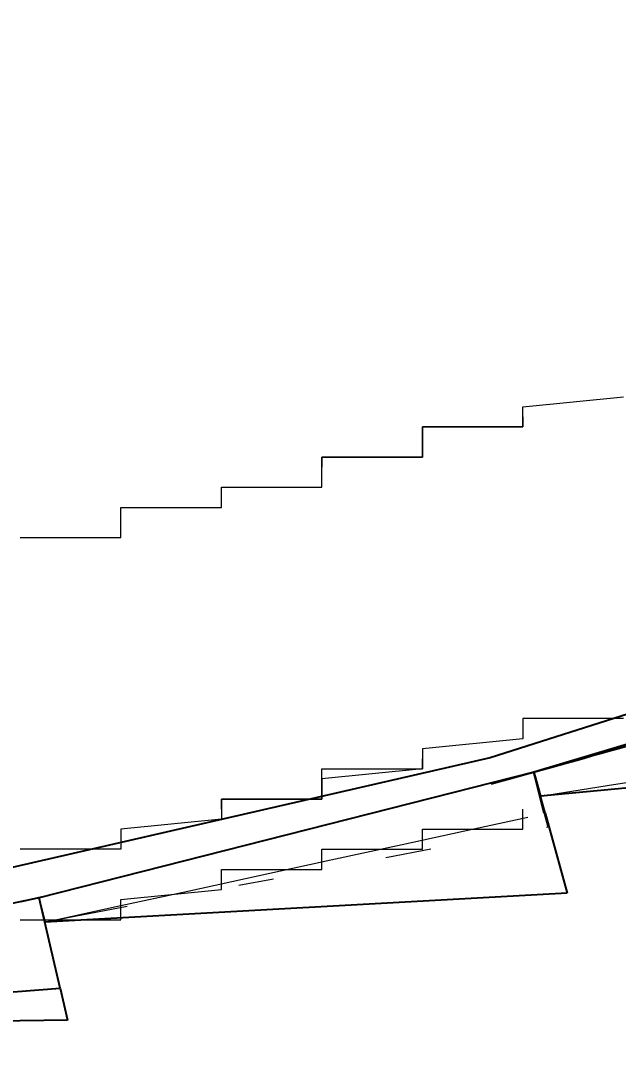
# Model space of a CAD drawing. Header units: millimetres. Extents: x -174040 to 151923, y -227569 to 142020.
# Drawn here: x -117278 to -116684, y -1966 to -947 of the extents above; entities that cross this region are included whole.
import ezdxf

# ---------------------------------------------------------------- set-up
doc = ezdxf.new("R2010")
doc.units = ezdxf.units.MM
doc.header["$LTSCALE"] = 5
doc.linetypes.add('E-RG-1F$0$$0$DOTE', pattern=[2.42, 2, -0.2, 0.02, -0.2])
for name, color, linetype in [('00外装饰面', 21, 'Continuous'), ('A—楼梯、电梯、栏杆', 50, 'Continuous'), ('A—轴线、尺寸', 1, 'Continuous'), ('E1-RI-3F$0$J-DOTE轴线', 1, 'Continuous'), ('轴线100', 1, 'Continuous')]:
    doc.layers.add(name, color=color, linetype=linetype)
doc.layers.add('E1-RI-3F$0$A-GLAZ', color=6, linetype='Continuous', lineweight=5)
doc.styles.add('ARIAL', font='arial.ttf')
doc.dimstyles.new('200', dxfattribs={"dimscale": 200, "dimtxt": 2.5, "dimasz": 2, "dimexe": 1, "dimexo": 1, "dimgap": 0.8, "dimtad": 1, "dimdec": 0, "dimdsep": 46, "dimtxsty": 'ARIAL', "dimblk1": 'ARCHTICK', "dimblk2": 'ARCHTICK', "dimsah": 1, "dimcen": -0.9, "dimdle": 1, "dimclrd": 256, "dimclre": 256, "dimclrt": 40, "dimaunit": 1, "dimadec": 0, "dimazin": 0, "dimtfac": 0.35, "dimtdec": 0, "dimtix": 1, "dimtmove": 2, "dimatfit": 3, "dimldrblk": 'ARCHTICK', "dimfxl": 0, "dimtvp": 0.8, "dimtolj": 1, "dimtzin": 0, "dimarcsym": 0})

# ---------------------------------------------------------------- blocks, each defined once
blk = doc.blocks.new('_ArchTick')
at = {"color": 0, "linetype": 'ByBlock', "const_width": 0.15}
blk.add_lwpolyline([(-0.5, -0.5), (0.5, 0.5)], dxfattribs=at)
blk = doc.blocks.new('*D205')
at = {"layer": 'A—轴线、尺寸', "linetype": 'ByBlock', "lineweight": -2}
for p, q in [((-113662.2, 3512.5), (-111806.5, -5253.4)), ((-120663.7, 2786.6), (-118654.8, -6703.1)), ((-111652.3, -5016.3), (-116518.8, -6046.5)), ((-118891.9, -6548.8), (-118287, -6420.8))]:
    blk.add_line(p, q, dxfattribs=at)
at = {"layer": 'Defpoints', "color": 0, "linetype": 'ByBlock'}
for p in [(-113703.6, 3708.2), (-120705.1, 2982.3), (-111848, -5057.7)]:
    blk.add_point(p, dxfattribs=at)
at = {"layer": 'A—轴线、尺寸', "linetype": 'ByBlock', "lineweight": -2, "xscale": 400, "yscale": 400, "zscale": 400}
for p, rotation in [((-111848, -5057.7), 11.95264845949663), ((-118696.2, -6507.4), 191.9526484594966)]:
    blk.add_blockref('_ArchTick', p, dxfattribs=dict(at, rotation=rotation))
at = {"layer": 'A—轴线、尺寸', "color": 40, "linetype": 'ByBlock', "insert": (-117456, -5983), "char_height": 500, "attachment_point": 5, "rotation": 11.9526, "style": 'ARIAL'}
blk.add_mtext('\\A1;7000', dxfattribs=at)
blk = doc.blocks.new('*D250')
at = {"layer": 'A—轴线、尺寸', "linetype": 'ByBlock', "lineweight": -2}
for p, q in [((-113765.8, 4001.7), (-111599.4, -6231.7)), ((-141374.1, -779.9), (-138992.4, -12030.6)), ((-139229.5, -11876.3), (-111445.2, -5994.6))]:
    blk.add_line(p, q, dxfattribs=at)
at = {"layer": 'Defpoints', "color": 0, "linetype": 'ByBlock'}
for p in [(-113807.2, 4197.4), (-141415.5, -584.2), (-111640.9, -6036)]:
    blk.add_point(p, dxfattribs=at)
at = {"layer": 'A—轴线、尺寸', "linetype": 'ByBlock', "lineweight": -2, "xscale": 400, "yscale": 400, "zscale": 400}
for p, rotation in [((-111640.9, -6036), 11.95264845949663), ((-139033.8, -11834.9), 191.9526484594966)]:
    blk.add_blockref('_ArchTick', p, dxfattribs=dict(at, rotation=rotation))
at = {"layer": 'A—轴线、尺寸', "color": 40, "linetype": 'ByBlock', "insert": (-125423.3, -8529.2), "char_height": 500, "attachment_point": 5, "rotation": 11.9526, "style": 'ARIAL'}
blk.add_mtext('\\A1;28000', dxfattribs=at)
blk = doc.blocks.new('A$C1C9D1350')
at = {"layer": '轴线100', "linetype": 'E-RG-1F$0$$0$DOTE'}
blk.add_arc((-185606.9, -484410.1), 487500, 90.131059, 98.027565, dxfattribs=at)

msp = doc.modelspace()

# ---------------------------------------------------------------- linework, layer by layer
at = {"layer": '00外装饰面', "linetype": 'ByBlock', "ltscale": 5}
msp.add_lwpolyline([(-134258.8, -2040.1), (-134130.3, -2646.9, -0.034352), (-67514.1, 2263.8), (-67252.4, 5211.2)], format="xyb", dxfattribs=at)
at = {"layer": 'A—楼梯、电梯、栏杆'}
for p, q in [((-115853, -1376.5, 0.1), (-116811.4, -1680.2, 0.1)), ((-116281.5, -1549.4), (-116768, -1694.5)), ((-116243.3, -1668.5), (-116761.3, -1718.6)), ((-116811.4, -1680.2, 0.1), (-117791.4, -1905, 0.1)), ((-116768, -1694.5), (-117260, -1819.4)), ((-116768, -1694.5), (-117260, -1819.4)), ((-116768, -1694.5), (-116761.3, -1718.6)), ((-116756.6, -1735.4), (-116768, -1694.5)), ((-116757.5, -1735.6), (-116768, -1694.5)), ((-116756.6, -1735.4), (-116734.7, -1814.9)), ((-117260, -1819.4), (-117756.7, -1924.2)), ((-117257.5, -1818.9), (-117278.2, -1823.6)), ((-117239, -1909.5), (-117260, -1819.4)), ((-116734.7, -1814.9), (-117254.3, -1843.8)), ((-117312.3, -1915.1), (-117239, -1909.5)), ((-117239, -1909.5), (-117235.4, -1925.2)), ((-117235.4, -1925.2), (-117231.7, -1941.2)), ((-117231.7, -1941.2), (-117752.1, -1948.7))]:
    msp.add_line(p, q, dxfattribs=at)
msp.add_arc((-120064.7, 10252.4), 12393.4, 285.22322, 285.86925, dxfattribs=at)
at = {"layer": 'E1-RI-3F$0$A-GLAZ', "color": 8}
for p, q in [((-116778.7, -1331.3), (-116678.7, -1321.3)), ((-116778.7, -1341.3), (-116778.7, -1331.3)), ((-116778.7, -1331.3), (-116778.7, -1331.3)), ((-116778.7, -1331.3), (-116778.7, -1331.3)), ((-116778.7, -1351.3), (-116778.7, -1341.3)), ((-116778.7, -1341.3), (-116778.7, -1341.3)), ((-116778.7, -1341.3), (-116778.7, -1341.3)), ((-116778.7, -1341.3), (-116778.7, -1341.3)), ((-116878.7, -1361.3), (-116878.7, -1351.3)), ((-116878.7, -1351.3), (-116778.7, -1351.3)), ((-116778.7, -1351.3), (-116778.7, -1351.3)), ((-116878.7, -1371.3), (-116878.7, -1361.3)), ((-116878.7, -1361.3), (-116878.7, -1361.3)), ((-116878.7, -1361.3), (-116878.7, -1361.3)), ((-116878.7, -1381.3), (-116878.7, -1371.3)), ((-116878.7, -1371.3), (-116878.7, -1371.3)), ((-116878.7, -1371.3), (-116878.7, -1371.3)), ((-116978.7, -1391.3), (-116978.7, -1381.3)), ((-116978.7, -1381.3), (-116978.7, -1381.3)), ((-116978.7, -1381.3), (-116878.7, -1381.3)), ((-116878.7, -1381.3), (-116878.7, -1381.3)), ((-116978.7, -1401.3), (-116978.7, -1391.3)), ((-116978.7, -1391.3), (-116978.7, -1391.3)), ((-116978.7, -1391.3), (-116978.7, -1391.3)), ((-116978.7, -1411.3), (-116978.7, -1401.3)), ((-116978.7, -1401.3), (-116978.7, -1401.3)), ((-116978.7, -1401.3), (-116978.7, -1401.3)), ((-117078.7, -1421.3), (-117078.7, -1411.3)), ((-117078.7, -1411.3), (-117078.7, -1411.3)), ((-117078.7, -1411.3), (-117078.7, -1411.3)), ((-117078.7, -1411.3), (-116978.7, -1411.3)), ((-117078.7, -1431.3), (-117078.7, -1421.3)), ((-117078.7, -1421.3), (-117078.7, -1421.3)), ((-117078.7, -1421.3), (-117078.7, -1421.3)), ((-117178.7, -1441.3), (-117178.7, -1431.3)), ((-117178.7, -1431.3), (-117078.7, -1431.3)), ((-117078.7, -1431.3), (-117078.7, -1431.3)), ((-117078.7, -1431.3), (-117078.7, -1431.3)), ((-117178.7, -1451.3), (-117178.7, -1441.3)), ((-117178.7, -1441.3), (-117178.7, -1441.3)), ((-117178.7, -1441.3), (-117178.7, -1441.3)), ((-117178.7, -1461.3), (-117178.7, -1451.3)), ((-117178.7, -1451.3), (-117178.7, -1451.3)), ((-117178.7, -1451.3), (-117178.7, -1451.3)), ((-117178.7, -1451.3), (-117178.7, -1451.3)), ((-117278.7, -1461.3), (-117178.7, -1461.3)), ((-116678.7, -1641.3), (-116778.7, -1641.3)), ((-116778.7, -1641.3), (-116778.7, -1641.3)), ((-116778.7, -1641.3), (-116778.7, -1651.3)), ((-116778.7, -1661.3), (-116878.7, -1671.3)), ((-116778.7, -1651.3), (-116778.7, -1651.3)), ((-116778.7, -1651.3), (-116778.7, -1651.3)), ((-116778.7, -1651.3), (-116778.7, -1661.3)), ((-116778.7, -1661.3), (-116778.7, -1661.3)), ((-116778.7, -1661.3), (-116778.7, -1661.3)), ((-116778.7, -1661.3), (-116778.7, -1661.3)), ((-116878.7, -1671.3), (-116878.7, -1671.3)), ((-116878.7, -1671.3), (-116878.7, -1671.3)), ((-116878.7, -1671.3), (-116878.7, -1681.3)), ((-116878.7, -1681.3), (-116878.7, -1681.3)), ((-116878.7, -1681.3), (-116878.7, -1681.3)), ((-116878.7, -1681.3), (-116878.7, -1691.3)), ((-116878.7, -1691.3), (-116878.7, -1681.3)), ((-116878.7, -1681.3), (-116878.7, -1681.3)), ((-116878.7, -1681.3), (-116878.7, -1681.3)), ((-116878.7, -1681.3), (-116878.7, -1681.3)), ((-116878.7, -1681.3), (-116878.7, -1681.3)), ((-116878.7, -1681.3), (-116878.7, -1681.3)), ((-116878.7, -1681.3), (-116878.7, -1681.3)), ((-116878.7, -1681.3), (-116878.7, -1681.3)), ((-116878.7, -1681.3), (-116878.7, -1681.3)), ((-116807.2, -1679.2, 0.1), (-116811.4, -1680.2, 0.1)), ((-116878.7, -1691.3), (-116978.7, -1701.3)), ((-116978.7, -1701.3), (-116978.7, -1691.3)), ((-116978.7, -1691.3), (-116978.7, -1691.3)), ((-116978.7, -1691.3), (-116978.7, -1691.3)), ((-116978.7, -1691.3), (-116878.7, -1691.3)), ((-116878.7, -1691.3), (-116878.7, -1691.3)), ((-116878.7, -1691.3), (-116878.7, -1691.3)), ((-116878.7, -1691.3), (-116878.7, -1691.3)), ((-116878.7, -1691.3), (-116878.7, -1691.3)), ((-116878.7, -1691.3), (-116878.7, -1691.3)), ((-116878.7, -1691.3), (-116878.7, -1691.3)), ((-116878.7, -1691.3), (-116878.7, -1691.3)), ((-116878.7, -1691.3), (-116878.7, -1691.3)), ((-116878.7, -1691.3), (-116878.7, -1691.3)), ((-116878.7, -1691.3), (-116878.7, -1691.3)), ((-116878.7, -1691.3), (-116878.7, -1691.3)), ((-116878.7, -1691.3), (-116878.7, -1691.3)), ((-116878.7, -1691.3), (-116878.7, -1691.3)), ((-116878.7, -1691.3), (-116878.7, -1691.3)), ((-116878.7, -1691.3), (-116878.7, -1691.3)), ((-116878.7, -1691.3), (-116878.7, -1691.3)), ((-116878.7, -1691.3), (-116878.7, -1691.3)), ((-116878.7, -1691.3), (-116878.7, -1691.3)), ((-116878.7, -1691.3), (-116878.7, -1691.3)), ((-116878.7, -1691.3), (-116878.7, -1691.3)), ((-116878.7, -1691.3), (-116878.7, -1691.3)), ((-116878.7, -1691.3), (-116878.7, -1691.3)), ((-116878.7, -1691.3), (-116878.7, -1691.3)), ((-116878.7, -1691.3), (-116878.7, -1691.3)), ((-116878.7, -1691.3), (-116878.7, -1691.3)), ((-116878.7, -1691.3), (-116878.7, -1691.3)), ((-116878.7, -1691.3), (-116878.7, -1691.3)), ((-116878.7, -1691.3), (-116878.7, -1691.3)), ((-116878.7, -1691.3), (-116878.7, -1691.3)), ((-116978.7, -1701.3), (-116978.7, -1701.3)), ((-116978.7, -1701.3), (-116978.7, -1701.3)), ((-116978.7, -1701.3), (-116978.7, -1711.3)), ((-116978.7, -1711.3), (-116978.7, -1701.3)), ((-116978.7, -1701.3), (-116978.7, -1701.3)), ((-116978.7, -1701.3), (-116978.7, -1701.3)), ((-116978.7, -1701.3), (-116978.7, -1701.3)), ((-116978.7, -1701.3), (-116978.7, -1701.3)), ((-116978.7, -1701.3), (-116978.7, -1701.3)), ((-116978.7, -1701.3), (-116978.7, -1701.3)), ((-116978.7, -1701.3), (-116978.7, -1701.3)), ((-116978.7, -1701.3), (-116978.7, -1701.3)), ((-116978.7, -1701.3), (-116978.7, -1701.3)), ((-116978.7, -1701.3), (-116978.7, -1701.3)), ((-116978.7, -1701.3), (-116978.7, -1701.3)), ((-116978.7, -1701.3), (-116978.7, -1701.3)), ((-116978.7, -1701.3), (-116978.7, -1701.3)), ((-116978.7, -1701.3), (-116978.7, -1701.3)), ((-116978.7, -1701.3), (-116978.7, -1701.3)), ((-116978.7, -1701.3), (-116978.7, -1701.3)), ((-116978.7, -1701.3), (-116978.7, -1701.3)), ((-116978.7, -1701.3), (-116978.7, -1701.3)), ((-116978.7, -1701.3), (-116978.7, -1701.3)), ((-116978.7, -1701.3), (-116978.7, -1701.3)), ((-116978.7, -1701.3), (-116978.7, -1701.3)), ((-116978.7, -1701.3), (-116978.7, -1701.3)), ((-116978.7, -1701.3), (-116978.7, -1701.3)), ((-116978.7, -1701.3), (-116978.7, -1701.3)), ((-116978.7, -1701.3), (-116978.7, -1701.3)), ((-116978.7, -1701.3), (-116978.7, -1701.3)), ((-116978.7, -1701.3), (-116978.7, -1701.3)), ((-116978.7, -1701.3), (-116978.7, -1701.3)), ((-116978.7, -1701.3), (-116978.7, -1701.3)), ((-116688.7, -1707), (-116616.1, -1695.4)), ((-116978.7, -1711.3), (-116978.7, -1711.3)), ((-116978.7, -1711.3), (-116978.7, -1711.3)), ((-116978.7, -1711.3), (-116978.7, -1711.3)), ((-116978.7, -1711.3), (-116978.7, -1721.3)), ((-116978.7, -1721.3), (-116978.7, -1711.3)), ((-116978.7, -1711.3), (-116978.7, -1711.3)), ((-116978.7, -1711.3), (-116978.7, -1711.3)), ((-116978.7, -1711.3), (-116978.7, -1711.3)), ((-116978.7, -1711.3), (-116978.7, -1711.3)), ((-116978.7, -1711.3), (-116978.7, -1711.3)), ((-116978.7, -1711.3), (-116978.7, -1711.3)), ((-116978.7, -1711.3), (-116978.7, -1711.3)), ((-116978.7, -1711.3), (-116978.7, -1711.3)), ((-116978.7, -1711.3), (-116978.7, -1711.3)), ((-116978.7, -1711.3), (-116978.7, -1711.3)), ((-116978.7, -1711.3), (-116978.7, -1711.3)), ((-116978.7, -1711.3), (-116978.7, -1711.3)), ((-116978.7, -1711.3), (-116978.7, -1711.3)), ((-116978.7, -1711.3), (-116978.7, -1711.3)), ((-116978.7, -1711.3), (-116978.7, -1711.3)), ((-116978.7, -1711.3), (-116978.7, -1711.3)), ((-116978.7, -1711.3), (-116978.7, -1711.3)), ((-116978.7, -1711.3), (-116978.7, -1711.3)), ((-116978.7, -1711.3), (-116978.7, -1711.3)), ((-116978.7, -1711.3), (-116978.7, -1711.3)), ((-116978.7, -1711.3), (-116978.7, -1711.3)), ((-116978.7, -1711.3), (-116978.7, -1711.3)), ((-116978.7, -1711.3), (-116978.7, -1711.3)), ((-116978.7, -1711.3), (-116978.7, -1711.3)), ((-116978.7, -1711.3), (-116978.7, -1711.3)), ((-116978.7, -1711.3), (-116978.7, -1711.3)), ((-116978.7, -1711.3), (-116978.7, -1711.3)), ((-116978.7, -1711.3), (-116978.7, -1711.3)), ((-116978.7, -1711.3), (-116978.7, -1711.3)), ((-116978.7, -1711.3), (-116978.7, -1711.3)), ((-116761.3, -1718.6), (-116688.7, -1707)), ((-116978.7, -1721.3), (-117078.7, -1721.3)), ((-117078.7, -1721.3), (-117078.7, -1731.3)), ((-117078.7, -1731.3), (-117078.7, -1721.3)), ((-117078.7, -1721.3), (-117078.7, -1721.3)), ((-117078.7, -1721.3), (-117078.7, -1721.3)), ((-117078.7, -1721.3), (-117078.7, -1721.3)), ((-117078.7, -1721.3), (-117078.7, -1721.3)), ((-117078.7, -1721.3), (-117078.7, -1721.3)), ((-117078.7, -1721.3), (-117078.7, -1721.3)), ((-117078.7, -1721.3), (-117078.7, -1721.3)), ((-117078.7, -1721.3), (-117078.7, -1721.3)), ((-117078.7, -1721.3), (-117078.7, -1721.3)), ((-117078.7, -1721.3), (-117078.7, -1721.3)), ((-117078.7, -1721.3), (-117078.7, -1721.3)), ((-117078.7, -1721.3), (-117078.7, -1721.3)), ((-117078.7, -1721.3), (-117078.7, -1721.3)), ((-117078.7, -1721.3), (-117078.7, -1721.3)), ((-117078.7, -1721.3), (-117078.7, -1721.3)), ((-117078.7, -1721.3), (-116978.7, -1721.3)), ((-116978.7, -1721.3), (-116978.7, -1721.3)), ((-116978.7, -1721.3), (-116978.7, -1721.3)), ((-116978.7, -1721.3), (-116978.7, -1721.3)), ((-116978.7, -1721.3), (-116978.7, -1721.3)), ((-116978.7, -1721.3), (-116978.7, -1721.3)), ((-116978.7, -1721.3), (-116978.7, -1721.3)), ((-116978.7, -1721.3), (-116978.7, -1721.3)), ((-116978.7, -1721.3), (-116978.7, -1721.3)), ((-116978.7, -1721.3), (-116978.7, -1721.3)), ((-116978.7, -1721.3), (-116978.7, -1721.3)), ((-116978.7, -1721.3), (-116978.7, -1721.3)), ((-116978.7, -1721.3), (-116978.7, -1721.3)), ((-116978.7, -1721.3), (-116978.7, -1721.3)), ((-116978.7, -1721.3), (-116978.7, -1721.3)), ((-116978.7, -1721.3), (-116978.7, -1721.3)), ((-116978.7, -1721.3), (-116978.7, -1721.3)), ((-117078.7, -1731.3), (-117078.7, -1731.3)), ((-117078.7, -1731.3), (-117078.7, -1731.3)), ((-117078.7, -1731.3), (-117078.7, -1731.3)), ((-117078.7, -1731.3), (-117078.7, -1741.3)), ((-117078.7, -1731.3), (-117078.7, -1731.3)), ((-117078.7, -1731.3), (-117078.7, -1731.3)), ((-117078.7, -1731.3), (-117078.7, -1731.3)), ((-117078.7, -1731.3), (-117078.7, -1731.3)), ((-117078.7, -1731.3), (-117078.7, -1731.3)), ((-117078.7, -1731.3), (-117078.7, -1731.3)), ((-117078.7, -1731.3), (-117078.7, -1731.3)), ((-117078.7, -1731.3), (-117078.7, -1731.3)), ((-117078.7, -1731.3), (-117078.7, -1731.3)), ((-117078.7, -1731.3), (-117078.7, -1731.3)), ((-117078.7, -1731.3), (-117078.7, -1731.3)), ((-117078.7, -1731.3), (-117078.7, -1731.3)), ((-117078.7, -1731.3), (-117078.7, -1731.3)), ((-117078.7, -1731.3), (-117078.7, -1731.3)), ((-117078.7, -1731.3), (-117078.7, -1731.3)), ((-117078.7, -1731.3), (-117078.7, -1731.3)), ((-117078.7, -1731.3), (-117078.7, -1731.3)), ((-117078.7, -1731.3), (-117078.7, -1731.3)), ((-117078.7, -1731.3), (-117078.7, -1731.3)), ((-117078.7, -1731.3), (-117078.7, -1731.3)), ((-117078.7, -1731.3), (-117078.7, -1731.3)), ((-117078.7, -1731.3), (-117078.7, -1731.3)), ((-117078.7, -1731.3), (-117078.7, -1731.3)), ((-117078.7, -1731.3), (-117078.7, -1731.3)), ((-117078.7, -1731.3), (-117078.7, -1731.3)), ((-117078.7, -1731.3), (-117078.7, -1731.3)), ((-117078.7, -1731.3), (-117078.7, -1731.3)), ((-116778.7, -1741.3), (-116778.7, -1731.3)), ((-116778.7, -1731.3), (-116778.7, -1731.3)), ((-117078.7, -1741.3), (-117178.7, -1751.3)), ((-117078.7, -1741.3), (-117078.7, -1741.3)), ((-117078.7, -1741.3), (-117078.7, -1741.3)), ((-117078.7, -1741.3), (-117078.7, -1741.3)), ((-116778.7, -1751.3), (-116778.7, -1741.3)), ((-116778.7, -1741.3), (-116778.7, -1741.3)), ((-116778.7, -1741.3), (-116778.7, -1741.3)), ((-116778.7, -1741.3), (-116778.7, -1741.3)), ((-116778.7, -1741.3), (-116778.7, -1741.3)), ((-116778.7, -1741.3), (-116778.7, -1741.3)), ((-116778.7, -1741.3), (-116778.7, -1741.3)), ((-116778.7, -1741.3), (-116778.7, -1741.3)), ((-116778.7, -1741.3), (-116778.7, -1741.3)), ((-116778.7, -1741.3), (-116778.7, -1741.3)), ((-116778.7, -1741.3), (-116778.7, -1741.3)), ((-116778.7, -1741.3), (-116778.7, -1741.3)), ((-116778.7, -1741.3), (-116778.7, -1741.3)), ((-116778.7, -1741.3), (-116778.7, -1741.3)), ((-116778.7, -1741.3), (-116778.7, -1741.3)), ((-116778.7, -1741.3), (-116778.7, -1741.3)), ((-116778.7, -1741.3), (-116778.7, -1741.3)), ((-116778.7, -1741.3), (-116778.7, -1741.3)), ((-116757.5, -1735.6), (-116754, -1749.4)), ((-117178.7, -1751.3), (-117178.7, -1751.3)), ((-117178.7, -1751.3), (-117178.7, -1751.3)), ((-117178.7, -1751.3), (-117178.7, -1761.3)), ((-116878.7, -1761.3), (-116878.7, -1751.3)), ((-116878.7, -1751.3), (-116878.7, -1751.3)), ((-116878.7, -1751.3), (-116878.7, -1751.3)), ((-116878.7, -1751.3), (-116878.7, -1751.3)), ((-116878.7, -1751.3), (-116878.7, -1751.3)), ((-116878.7, -1751.3), (-116878.7, -1751.3)), ((-116878.7, -1751.3), (-116878.7, -1751.3)), ((-116878.7, -1751.3), (-116878.7, -1751.3)), ((-116878.7, -1751.3), (-116878.7, -1751.3)), ((-116878.7, -1751.3), (-116778.7, -1751.3)), ((-116778.7, -1751.3), (-116778.7, -1751.3)), ((-116778.7, -1751.3), (-116778.7, -1751.3)), ((-116778.7, -1751.3), (-116778.7, -1751.3)), ((-116778.7, -1751.3), (-116778.7, -1751.3)), ((-116778.7, -1751.3), (-116778.7, -1751.3)), ((-116778.7, -1751.3), (-116778.7, -1751.3)), ((-116778.7, -1751.3), (-116778.7, -1751.3)), ((-116754, -1749.4), (-116755.4, -1749.7)), ((-117178.7, -1761.3), (-117178.7, -1761.3)), ((-117178.7, -1761.3), (-117178.7, -1761.3)), ((-117178.7, -1761.3), (-117178.7, -1761.3)), ((-117178.7, -1761.3), (-117178.7, -1771.3)), ((-116878.7, -1771.3), (-116878.7, -1761.3)), ((-116878.7, -1761.3), (-116878.7, -1761.3)), ((-116878.7, -1761.3), (-116878.7, -1761.3)), ((-116878.7, -1761.3), (-116878.7, -1761.3)), ((-116878.7, -1761.3), (-116878.7, -1761.3)), ((-116878.7, -1761.3), (-116878.7, -1761.3)), ((-116878.7, -1761.3), (-116878.7, -1761.3)), ((-116878.7, -1761.3), (-116878.7, -1761.3)), ((-116878.7, -1761.3), (-116878.7, -1761.3)), ((-116878.7, -1761.3), (-116878.7, -1761.3)), ((-116878.7, -1761.3), (-116878.7, -1761.3)), ((-116878.7, -1761.3), (-116878.7, -1761.3)), ((-116878.7, -1761.3), (-116878.7, -1761.3)), ((-116878.7, -1761.3), (-116878.7, -1761.3)), ((-116878.7, -1761.3), (-116878.7, -1761.3)), ((-116878.7, -1761.3), (-116878.7, -1761.3)), ((-116878.7, -1761.3), (-116878.7, -1761.3)), ((-116878.7, -1761.3), (-116878.7, -1761.3)), ((-117178.7, -1771.3), (-117278.7, -1771.3)), ((-117178.7, -1771.3), (-117178.7, -1771.3)), ((-116978.7, -1781.3), (-116978.7, -1771.3)), ((-116978.7, -1771.3), (-116978.7, -1771.3)), ((-116978.7, -1771.3), (-116978.7, -1771.3)), ((-116978.7, -1771.3), (-116978.7, -1771.3)), ((-116978.7, -1771.3), (-116978.7, -1771.3)), ((-116978.7, -1771.3), (-116978.7, -1771.3)), ((-116978.7, -1771.3), (-116978.7, -1771.3)), ((-116978.7, -1771.3), (-116878.7, -1771.3)), ((-116870.2, -1771.3), (-116915.1, -1779.8)), ((-116878.7, -1771.3), (-116878.7, -1771.3)), ((-116878.7, -1771.3), (-116878.7, -1771.3)), ((-116878.7, -1771.3), (-116878.7, -1771.3)), ((-116878.7, -1771.3), (-116878.7, -1771.3)), ((-116878.7, -1771.3), (-116878.7, -1771.3)), ((-116878.7, -1771.3), (-116878.7, -1771.3)), ((-116878.7, -1771.3), (-116878.7, -1771.3)), ((-116878.7, -1771.3), (-116878.7, -1771.3)), ((-116878.7, -1771.3), (-116878.7, -1771.3)), ((-116878.7, -1771.3), (-116878.7, -1771.3)), ((-116978.7, -1791.3), (-116978.7, -1781.3)), ((-116978.7, -1781.3), (-116978.7, -1781.3)), ((-116978.7, -1781.3), (-116978.7, -1781.3)), ((-116978.7, -1781.3), (-116978.7, -1781.3)), ((-116978.7, -1781.3), (-116978.7, -1781.3)), ((-116978.7, -1781.3), (-116978.7, -1781.3)), ((-116978.7, -1781.3), (-116978.7, -1781.3)), ((-116978.7, -1781.3), (-116978.7, -1781.3)), ((-116978.7, -1781.3), (-116978.7, -1781.3)), ((-116978.7, -1781.3), (-116978.7, -1781.3)), ((-116978.7, -1781.3), (-116978.7, -1781.3)), ((-116978.7, -1781.3), (-116978.7, -1781.3)), ((-116978.7, -1781.3), (-116978.7, -1781.3)), ((-116978.7, -1781.3), (-116978.7, -1781.3)), ((-116978.7, -1781.3), (-116978.7, -1781.3)), ((-116978.7, -1781.3), (-116978.7, -1781.3)), ((-116978.7, -1781.3), (-116978.7, -1781.3)), ((-117078.7, -1801.3), (-117078.7, -1791.3)), ((-117078.7, -1791.3), (-117078.7, -1791.3)), ((-117078.7, -1791.3), (-117078.7, -1791.3)), ((-117078.7, -1791.3), (-116978.7, -1791.3)), ((-116978.7, -1791.3), (-116978.7, -1791.3)), ((-116978.7, -1791.3), (-116978.7, -1791.3)), ((-116978.7, -1791.3), (-116978.7, -1791.3)), ((-116978.7, -1791.3), (-116978.7, -1791.3)), ((-116978.7, -1791.3), (-116978.7, -1791.3)), ((-116978.7, -1791.3), (-116978.7, -1791.3)), ((-116978.7, -1791.3), (-116978.7, -1791.3)), ((-116978.7, -1791.3), (-116978.7, -1791.3)), ((-116978.7, -1791.3), (-116978.7, -1791.3)), ((-116978.7, -1791.3), (-116978.7, -1791.3)), ((-116978.7, -1791.3), (-116978.7, -1791.3)), ((-116978.7, -1791.3), (-116978.7, -1791.3)), ((-116978.7, -1791.3), (-116978.7, -1791.3)), ((-116978.7, -1791.3), (-116978.7, -1791.3)), ((-117078.7, -1811.3), (-117078.7, -1801.3)), ((-117078.7, -1801.3), (-117078.7, -1801.3)), ((-117078.7, -1801.3), (-117078.7, -1801.3)), ((-117078.7, -1801.3), (-117078.7, -1801.3)), ((-117078.7, -1801.3), (-117078.7, -1801.3)), ((-117078.7, -1801.3), (-117078.7, -1801.3)), ((-117078.7, -1801.3), (-117078.7, -1801.3)), ((-117078.7, -1801.3), (-117078.7, -1801.3)), ((-117078.7, -1801.3), (-117078.7, -1801.3)), ((-117078.7, -1801.3), (-117078.7, -1801.3)), ((-117078.7, -1801.3), (-117078.7, -1801.3)), ((-117078.7, -1801.3), (-117078.7, -1801.3)), ((-117078.7, -1801.3), (-117078.7, -1801.3)), ((-117078.7, -1801.3), (-117078.7, -1801.3)), ((-117078.7, -1801.3), (-117078.7, -1801.3)), ((-117078.7, -1801.3), (-117078.7, -1801.3)), ((-117078.7, -1801.3), (-117078.7, -1801.3)), ((-117078.7, -1801.3), (-117078.7, -1801.3)), ((-117026.9, -1800.9), (-117061.4, -1807.4)), ((-117178.7, -1821.3), (-117078.7, -1811.3)), ((-117078.7, -1811.3), (-117078.7, -1811.3)), ((-117078.7, -1811.3), (-117078.7, -1811.3)), ((-117078.7, -1811.3), (-117078.7, -1811.3)), ((-117078.7, -1811.3), (-117078.7, -1811.3)), ((-117078.7, -1811.3), (-117078.7, -1811.3)), ((-117078.7, -1811.3), (-117078.7, -1811.3)), ((-117078.7, -1811.3), (-117078.7, -1811.3)), ((-117078.7, -1811.3), (-117078.7, -1811.3)), ((-117078.7, -1811.3), (-117078.7, -1811.3)), ((-117078.7, -1811.3), (-117078.7, -1811.3)), ((-117078.7, -1811.3), (-117078.7, -1811.3)), ((-117078.7, -1811.3), (-117078.7, -1811.3)), ((-117078.7, -1811.3), (-117078.7, -1811.3)), ((-117078.7, -1811.3), (-117078.7, -1811.3)), ((-117078.7, -1811.3), (-117078.7, -1811.3)), ((-117078.7, -1811.3), (-117078.7, -1811.3)), ((-117260, -1819.4), (-117254.3, -1843.8)), ((-117260, -1819.4), (-117253.8, -1843.7)), ((-117178.7, -1831.3), (-117178.7, -1821.3)), ((-117178.7, -1821.3), (-117178.7, -1821.3)), ((-117178.7, -1821.3), (-117178.7, -1821.3)), ((-117178.7, -1821.3), (-117178.7, -1821.3)), ((-117178.7, -1821.3), (-117178.7, -1821.3)), ((-117178.7, -1821.3), (-117178.7, -1821.3)), ((-117178.7, -1821.3), (-117178.7, -1821.3)), ((-117178.7, -1821.3), (-117178.7, -1821.3)), ((-117178.7, -1821.3), (-117178.7, -1821.3)), ((-117178.7, -1821.3), (-117178.7, -1821.3)), ((-117178.7, -1821.3), (-117178.7, -1821.3)), ((-117178.7, -1821.3), (-117178.7, -1821.3)), ((-117178.7, -1821.3), (-117178.7, -1821.3)), ((-117178.7, -1821.3), (-117178.7, -1821.3)), ((-117178.7, -1821.3), (-117178.7, -1821.3)), ((-117178.7, -1821.3), (-117178.7, -1821.3)), ((-117178.7, -1821.3), (-117178.7, -1821.3)), ((-117178.7, -1821.3), (-117178.7, -1821.3)), ((-117172.3, -1828.3), (-117253.8, -1843.7)), ((-117178.7, -1841.3), (-117178.7, -1831.3)), ((-117178.7, -1831.3), (-117178.7, -1831.3)), ((-117178.7, -1831.3), (-117178.7, -1831.3)), ((-117178.7, -1831.3), (-117178.7, -1831.3)), ((-117178.7, -1831.3), (-117178.7, -1831.3)), ((-117178.7, -1831.3), (-117178.7, -1831.3)), ((-117178.7, -1831.3), (-117178.7, -1831.3)), ((-117178.7, -1831.3), (-117178.7, -1831.3)), ((-117178.7, -1831.3), (-117178.7, -1831.3)), ((-117178.7, -1831.3), (-117178.7, -1831.3)), ((-117178.7, -1831.3), (-117178.7, -1831.3)), ((-117178.7, -1831.3), (-117178.7, -1831.3)), ((-117178.7, -1831.3), (-117178.7, -1831.3)), ((-117178.7, -1831.3), (-117178.7, -1831.3)), ((-117178.7, -1831.3), (-117178.7, -1831.3)), ((-117178.7, -1831.3), (-117178.7, -1831.3)), ((-117178.7, -1831.3), (-117178.7, -1831.3)), ((-117178.7, -1831.3), (-117178.7, -1831.3)), ((-117278.7, -1841.3), (-117178.7, -1841.3)), ((-117178.7, -1841.3), (-117178.7, -1841.3)), ((-117178.7, -1841.3), (-117178.7, -1841.3))]:
    msp.add_line(p, q, dxfattribs=at)
at = {"layer": 'E1-RI-3F$0$A-GLAZ', "color": 8, "flags": 128}
msp.add_lwpolyline([(-117254.3, -1843.8), (-117183.2, -1828.3), (-117112.1, -1812.8), (-117041, -1797.3), (-116969.9, -1781.9), (-116898.8, -1766.4), (-116827.7, -1750.9), (-116773.9, -1739.2)], dxfattribs=at)
at = {"layer": 'E1-RI-3F$0$A-GLAZ', "color": 8}
msp.add_polyline3d([(-116778.7, -1341.3, 0), (-116778.7, -1341.3, 0), (-116778.7, -1341.3, 0), (-116778.7, -1341.3, 0), (-116778.7, -1341.3, 0), (-116778.7, -1341.3, 0), (-116778.7, -1341.3, 0), (-116778.7, -1341.3, 0), (-116778.7, -1341.3, 0), (-116778.7, -1341.3, 0), (-116778.7, -1351.3, 0), (-116778.7, -1351.3, 0), (-116778.7, -1351.3, 0), (-116778.7, -1351.3, 0), (-116778.7, -1351.3, 0), (-116778.7, -1351.3, 0), (-116778.7, -1351.3, 0), (-116778.7, -1351.3, 0), (-116778.7, -1351.3, 0), (-116778.7, -1351.3, 0), (-116778.7, -1351.3, 0), (-116778.7, -1351.3, 0), (-116778.7, -1351.3, 0), (-116778.7, -1351.3, 0), (-116778.7, -1351.3, 0), (-116778.7, -1351.3, 0), (-116778.7, -1351.3, 0), (-116778.7, -1351.3, 0), (-116778.7, -1351.3, 0), (-116778.7, -1351.3, 0), (-116878.7, -1351.3, 0), (-116878.7, -1351.3, 0), (-116878.7, -1351.3, 0), (-116878.7, -1351.3, 0), (-116878.7, -1351.3, 0), (-116878.7, -1351.3, 0), (-116878.7, -1361.3, 0), (-116878.7, -1361.3, 0), (-116878.7, -1361.3, 0), (-116878.7, -1361.3, 0), (-116878.7, -1361.3, 0), (-116878.7, -1361.3, 0), (-116878.7, -1361.3, 0), (-116878.7, -1361.3, 0), (-116878.7, -1361.3, 0), (-116878.7, -1361.3, 0), (-116878.7, -1361.3, 0), (-116878.7, -1361.3, 0), (-116878.7, -1361.3, 0), (-116878.7, -1361.3, 0), (-116878.7, -1361.3, 0), (-116878.7, -1361.3, 0), (-116878.7, -1361.3, 0), (-116878.7, -1361.3, 0), (-116878.7, -1361.3, 0), (-116878.7, -1361.3, 0), (-116878.7, -1361.3, 0), (-116878.7, -1361.3, 0), (-116878.7, -1361.3, 0), (-116878.7, -1361.3, 0), (-116878.7, -1361.3, 0), (-116878.7, -1361.3, 0), (-116878.7, -1361.3, 0), (-116878.7, -1371.3, 0), (-116878.7, -1371.3, 0), (-116878.7, -1371.3, 0), (-116878.7, -1371.3, 0), (-116878.7, -1371.3, 0), (-116878.7, -1371.3, 0), (-116878.7, -1371.3, 0), (-116878.7, -1371.3, 0), (-116878.7, -1371.3, 0), (-116878.7, -1371.3, 0), (-116878.7, -1371.3, 0), (-116878.7, -1371.3, 0), (-116878.7, -1371.3, 0), (-116878.7, -1371.3, 0), (-116878.7, -1371.3, 0), (-116878.7, -1371.3, 0), (-116878.7, -1371.3, 0), (-116878.7, -1371.3, 0), (-116878.7, -1371.3, 0), (-116878.7, -1371.3, 0), (-116878.7, -1371.3, 0), (-116878.7, -1371.3, 0), (-116878.7, -1371.3, 0), (-116878.7, -1371.3, 0), (-116878.7, -1371.3, 0), (-116878.7, -1371.3, 0), (-116878.7, -1371.3, 0), (-116878.7, -1381.3, 0), (-116878.7, -1381.3, 0), (-116878.7, -1381.3, 0), (-116878.7, -1381.3, 0), (-116878.7, -1381.3, 0), (-116878.7, -1381.3, 0), (-116878.7, -1381.3, 0), (-116878.7, -1381.3, 0), (-116878.7, -1381.3, 0), (-116878.7, -1381.3, 0), (-116878.7, -1381.3, 0), (-116878.7, -1381.3, 0), (-116878.7, -1381.3, 0), (-116978.7, -1381.3, 0), (-116978.7, -1381.3, 0), (-116978.7, -1381.3, 0), (-116978.7, -1381.3, 0), (-116978.7, -1381.3, 0), (-116978.7, -1381.3, 0), (-116978.7, -1381.3, 0), (-116978.7, -1381.3, 0), (-116978.7, -1381.3, 0), (-116978.7, -1381.3, 0), (-116978.7, -1381.3, 0), (-116978.7, -1381.3, 0), (-116978.7, -1381.3, 0), (-116978.7, -1381.3, 0), (-116978.7, -1391.3, 0), (-116978.7, -1391.3, 0), (-116978.7, -1391.3, 0), (-116978.7, -1391.3, 0), (-116978.7, -1391.3, 0), (-116978.7, -1391.3, 0), (-116978.7, -1391.3, 0), (-116978.7, -1391.3, 0), (-116978.7, -1391.3, 0), (-116978.7, -1391.3, 0), (-116978.7, -1391.3, 0)], dxfattribs=at)
at = {"layer": 'E1-RI-3F$0$J-DOTE轴线'}
msp.add_lwpolyline([(-67538.3, 5387.1), (-67788.8, 2562.3, 0.034032), (-133895, -2310.2), (-134005.9, -1786.2)], format="xyb", dxfattribs=at)

# ---------------------------------------------------------------- block references
at = {"layer": '轴线100'}
msp.add_blockref('A$C1C9D1350', (120517.4, -520.6), dxfattribs=at)

# ---------------------------------------------------------------- dimensions: what is measured, and where the dimension line sits
at = {"layer": 'A—轴线、尺寸', "linetype": 'ByBlock'}
dim = msp.add_linear_dim(base=(-111640.9, -6036), p1=(-141415.5, -584.2), p2=(-113807.2, 4197.4), angle=11.9526, dimstyle='200', dxfattribs=at)
dim.commit()
dim.dimension.update_dxf_attribs({"geometry": '*D250', "text_midpoint": (-125423.3, -8529.2)})
dim = msp.add_linear_dim(base=(-111848, -5057.7), p1=(-120705.1, 2982.3), p2=(-113703.6, 3708.2), angle=11.9526, dimstyle='200', dxfattribs=at)
dim.commit()
dim.dimension.update_dxf_attribs({"geometry": '*D205', "text_midpoint": (-117456, -5983), "dimtype": 160})

doc.saveas('drawing.dxf')
